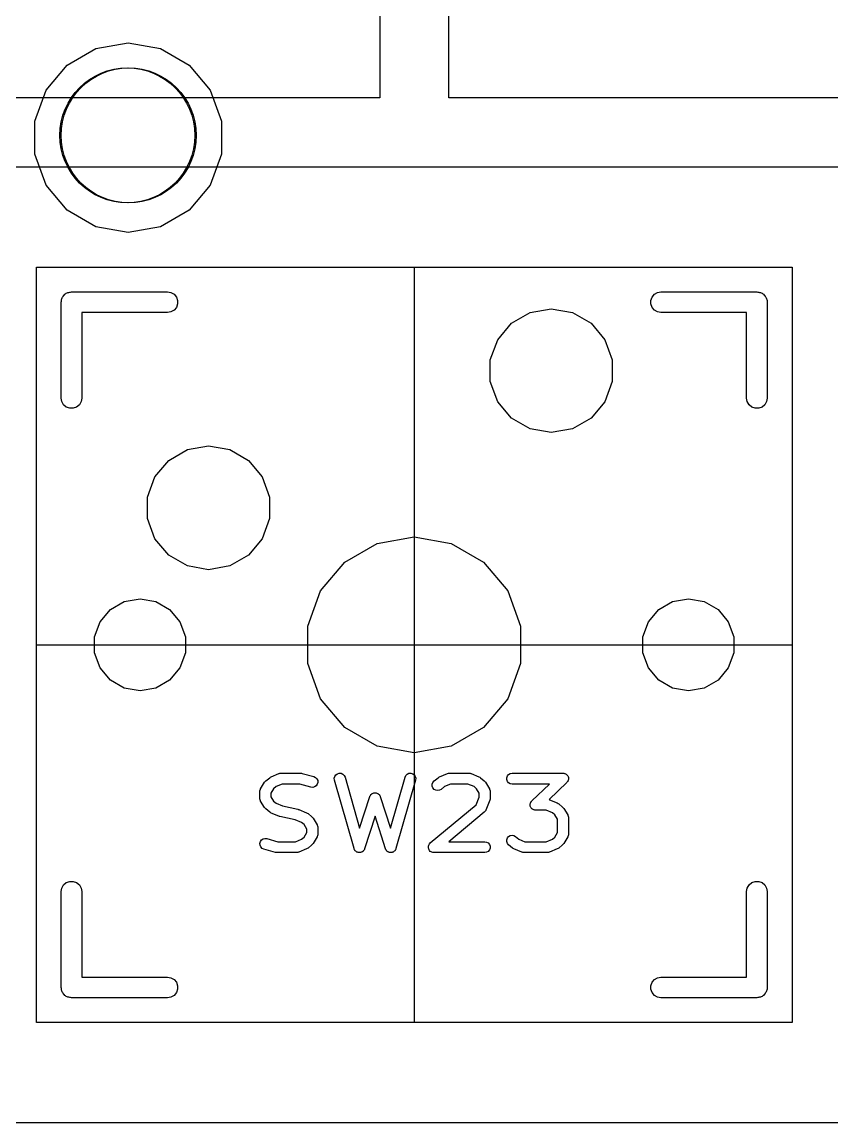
# Model space of a CAD drawing. Header units: millimetres. Extents: x 30 to 728, y -111 to 447.
# Drawn here: x 113.84 to 128.85, y 140.22 to 160.63 of the extents above; entities that cross this region are included whole.
import ezdxf

# ---------------------------------------------------------------- set-up
doc = ezdxf.new("R2010")
doc.units = ezdxf.units.MM
for name, color, linetype in [('BLACK', 7, 'Continuous'), ('プレート', 6, 'Continuous'), ('参照キーキャップ', 7, 'Continuous'), ('寸法', 21, 'Continuous'), ('裏面', 3, 'Continuous')]:
    doc.layers.add(name, color=color, linetype=linetype)
doc.layers.add('補助線', color=4, linetype='Continuous', transparency=0.8)

# ---------------------------------------------------------------- blocks, each defined once
blk = doc.blocks.new('hhskb-F.SilkS')
at = {"layer": 'BLACK'}
for p, q in [((81.5992, -67.9493), (82.2, -67.8433)), ((82.2, -67.8433), (82.8008, -67.9493)), ((81.0708, -68.2543), (81.5992, -67.9493)), ((82.8008, -67.9493), (83.3292, -68.2543)), ((80.6787, -68.7217), (81.0708, -68.2543)), ((83.3292, -68.2543), (83.7213, -68.7217)), ((80.47, -69.295), (80.6787, -68.7217)), ((83.7213, -68.7217), (83.93, -69.295)), ((80.47, -69.905), (80.47, -69.295)), ((83.93, -69.295), (83.93, -69.905)), ((80.6787, -70.4783), (80.47, -69.905)), ((83.93, -69.905), (83.7213, -70.4783)), ((81.0708, -70.9457), (80.6787, -70.4783)), ((83.7213, -70.4783), (83.3292, -70.9457)), ((81.5992, -71.2507), (81.0708, -70.9457)), ((83.3292, -70.9457), (82.8008, -71.2507)), ((82.2, -71.3567), (81.5992, -71.2507)), ((82.8008, -71.2507), (82.2, -71.3567)), ((80.9595, -72.65), (80.9624, -72.6336)), ((80.9624, -72.6169), (80.9681, -72.6013)), ((80.9624, -72.6336), (80.9624, -72.6169)), ((80.9681, -72.6013), (80.971, -72.5848)), ((80.971, -72.5848), (80.9793, -72.5704)), ((80.9793, -72.5704), (80.985, -72.5547)), ((80.985, -72.5547), (80.9957, -72.542)), ((80.9957, -72.542), (81.0041, -72.5275)), ((81.0041, -72.5275), (81.0168, -72.5168)), ((81.0168, -72.5168), (81.0275, -72.5041)), ((81.0275, -72.5041), (81.042, -72.4957)), ((81.042, -72.4957), (81.0547, -72.485)), ((81.0547, -72.485), (81.0704, -72.4793)), ((81.0704, -72.4793), (81.0848, -72.471)), ((81.0848, -72.471), (81.1013, -72.4681)), ((81.1013, -72.4681), (81.1169, -72.4624)), ((81.1169, -72.4624), (81.1336, -72.4624)), ((81.1336, -72.4624), (81.15, -72.4595)), ((81.15, -72.4595), (82.928, -72.4595)), ((82.928, -72.4595), (82.9932, -72.471)), ((82.9932, -72.471), (83.0505, -72.5041)), ((83.0505, -72.5041), (83.093, -72.5547)), ((83.093, -72.5547), (83.1156, -72.6169)), ((83.1156, -72.6169), (83.1156, -72.6831)), ((91.8844, -72.6169), (91.907, -72.5547)), ((91.8844, -72.6831), (91.8844, -72.6169)), ((91.907, -72.5547), (91.9495, -72.5041)), ((91.9495, -72.5041), (92.0068, -72.471)), ((92.0068, -72.471), (92.072, -72.4595)), ((92.072, -72.4595), (93.85, -72.4595)), ((93.85, -72.4595), (93.8664, -72.4624)), ((93.8664, -72.4624), (93.8831, -72.4624)), ((93.8831, -72.4624), (93.8987, -72.4681)), ((93.8987, -72.4681), (93.9152, -72.471)), ((93.9152, -72.471), (93.9296, -72.4793)), ((93.9296, -72.4793), (93.9453, -72.485)), ((93.9453, -72.485), (93.958, -72.4957)), ((93.958, -72.4957), (93.9725, -72.5041)), ((93.9725, -72.5041), (93.9832, -72.5168)), ((93.9832, -72.5168), (93.9959, -72.5275)), ((93.9959, -72.5275), (94.0043, -72.542)), ((94.0043, -72.542), (94.015, -72.5547)), ((94.015, -72.5547), (94.0207, -72.5704)), ((94.0207, -72.5704), (94.029, -72.5848)), ((94.029, -72.5848), (94.0319, -72.6013)), ((94.0319, -72.6013), (94.0376, -72.6169)), ((94.0376, -72.6169), (94.0376, -72.6336)), ((94.0376, -72.6336), (94.0405, -72.65)), ((80.9595, -74.428), (80.9595, -72.65)), ((82.928, -72.8405), (81.3405, -72.8405)), ((81.3405, -72.8405), (81.3405, -74.428)), ((82.9932, -72.829), (82.928, -72.8405)), ((83.0505, -72.7959), (82.9932, -72.829)), ((83.093, -72.7452), (83.0505, -72.7959)), ((83.1156, -72.6831), (83.093, -72.7452)), ((89.3025, -73.0411), (89.6476, -72.8418)), ((89.6476, -72.8418), (90.04, -72.7726)), ((90.04, -72.7726), (90.4324, -72.8418)), ((90.4324, -72.8418), (90.7775, -73.0411)), ((91.907, -72.7452), (91.8844, -72.6831)), ((91.9495, -72.7959), (91.907, -72.7452)), ((92.0068, -72.829), (91.9495, -72.7959)), ((92.072, -72.8405), (92.0068, -72.829)), ((93.6595, -72.8405), (92.072, -72.8405)), ((93.6595, -74.428), (93.6595, -72.8405)), ((94.0405, -72.65), (94.0405, -74.428)), ((89.0464, -73.3463), (89.3025, -73.0411)), ((90.7775, -73.0411), (91.0336, -73.3463)), ((88.9101, -73.7208), (89.0464, -73.3463)), ((91.0336, -73.3463), (91.1699, -73.7208)), ((88.9101, -74.1192), (88.9101, -73.7208)), ((91.1699, -73.7208), (91.1699, -74.1192)), ((89.0464, -74.4937), (88.9101, -74.1192)), ((91.1699, -74.1192), (91.0336, -74.4937)), ((80.971, -74.4932), (80.9595, -74.428)), ((81.3405, -74.428), (81.329, -74.4932)), ((93.671, -74.4932), (93.6595, -74.428)), ((94.0405, -74.428), (94.029, -74.4932)), ((81.0041, -74.5505), (80.971, -74.4932)), ((81.0547, -74.593), (81.0041, -74.5505)), ((81.1169, -74.6156), (81.0547, -74.593)), ((81.1831, -74.6156), (81.1169, -74.6156)), ((81.2452, -74.593), (81.1831, -74.6156)), ((81.2959, -74.5505), (81.2452, -74.593)), ((81.329, -74.4932), (81.2959, -74.5505)), ((89.3025, -74.7989), (89.0464, -74.4937)), ((91.0336, -74.4937), (90.7775, -74.7989)), ((93.7041, -74.5505), (93.671, -74.4932)), ((93.7548, -74.593), (93.7041, -74.5505)), ((93.8169, -74.6156), (93.7548, -74.593)), ((93.8831, -74.6156), (93.8169, -74.6156)), ((93.9453, -74.593), (93.8831, -74.6156)), ((93.9959, -74.5505), (93.9453, -74.593)), ((94.029, -74.4932), (93.9959, -74.5505)), ((89.6476, -74.9982), (89.3025, -74.7989)), ((90.7775, -74.7989), (90.4324, -74.9982)), ((90.04, -75.0674), (89.6476, -74.9982)), ((90.4324, -74.9982), (90.04, -75.0674)), ((82.9525, -75.5811), (83.2976, -75.3818)), ((83.2976, -75.3818), (83.69, -75.3126)), ((83.69, -75.3126), (84.0824, -75.3818)), ((84.0824, -75.3818), (84.4275, -75.5811)), ((82.6964, -75.8863), (82.9525, -75.5811)), ((84.4275, -75.5811), (84.6836, -75.8863)), ((82.5601, -76.2608), (82.6964, -75.8863)), ((84.6836, -75.8863), (84.8199, -76.2608)), ((82.5601, -76.6592), (82.5601, -76.2608)), ((84.8199, -76.2608), (84.8199, -76.6592)), ((82.6964, -77.0337), (82.5601, -76.6592)), ((84.8199, -76.6592), (84.6836, -77.0337)), ((82.9525, -77.3389), (82.6964, -77.0337)), ((84.6836, -77.0337), (84.4275, -77.3389)), ((86.2134, -77.4667), (86.8154, -77.1192)), ((86.8154, -77.1192), (87.5, -76.9985)), ((87.5, -76.9985), (88.1846, -77.1192)), ((88.1846, -77.1192), (88.7865, -77.4667)), ((83.2976, -77.5382), (82.9525, -77.3389)), ((84.4275, -77.3389), (84.0824, -77.5382)), ((85.7666, -77.9992), (86.2134, -77.4667)), ((88.7865, -77.4667), (89.2334, -77.9992)), ((83.69, -77.6074), (83.2976, -77.5382)), ((84.0824, -77.5382), (83.69, -77.6074)), ((82.1279, -78.1974), (82.42, -78.1458)), ((82.42, -78.1458), (82.7121, -78.1974)), ((85.5289, -78.6524), (85.7666, -77.9992)), ((89.2334, -77.9992), (89.4711, -78.6524)), ((92.2879, -78.1974), (92.58, -78.1458)), ((92.58, -78.1458), (92.8721, -78.1974)), ((81.6803, -78.5729), (81.871, -78.3457)), ((81.871, -78.3457), (82.1279, -78.1974)), ((82.7121, -78.1974), (82.969, -78.3457)), ((82.969, -78.3457), (83.1597, -78.5729)), ((91.8403, -78.5729), (92.031, -78.3457)), ((92.031, -78.3457), (92.2879, -78.1974)), ((92.8721, -78.1974), (93.129, -78.3457)), ((93.129, -78.3457), (93.3197, -78.5729)), ((81.5788, -78.8517), (81.6803, -78.5729)), ((83.1597, -78.5729), (83.2612, -78.8517)), ((85.5289, -79.3476), (85.5289, -78.6524)), ((89.4711, -78.6524), (89.4711, -79.3476)), ((91.7388, -78.8517), (91.8403, -78.5729)), ((93.3197, -78.5729), (93.4212, -78.8517)), ((81.5788, -79.1483), (81.5788, -78.8517)), ((83.2612, -78.8517), (83.2612, -79.1483)), ((91.7388, -79.1483), (91.7388, -78.8517)), ((93.4212, -78.8517), (93.4212, -79.1483)), ((81.6803, -79.4271), (81.5788, -79.1483)), ((83.2612, -79.1483), (83.1597, -79.4271)), ((91.8403, -79.4271), (91.7388, -79.1483)), ((93.4212, -79.1483), (93.3197, -79.4271)), ((85.7666, -80.0008), (85.5289, -79.3476)), ((89.4711, -79.3476), (89.2334, -80.0008)), ((81.871, -79.6543), (81.6803, -79.4271)), ((83.1597, -79.4271), (82.969, -79.6543)), ((92.031, -79.6543), (91.8403, -79.4271)), ((93.3197, -79.4271), (93.129, -79.6543)), ((82.1279, -79.8026), (81.871, -79.6543)), ((82.969, -79.6543), (82.7121, -79.8026)), ((92.2879, -79.8026), (92.031, -79.6543)), ((93.129, -79.6543), (92.8721, -79.8026)), ((82.42, -79.8541), (82.1279, -79.8026)), ((82.7121, -79.8026), (82.42, -79.8541)), ((92.58, -79.8541), (92.2879, -79.8026)), ((92.8721, -79.8026), (92.58, -79.8541)), ((86.2134, -80.5332), (85.7666, -80.0008)), ((89.2334, -80.0008), (88.7865, -80.5332)), ((86.8154, -80.8808), (86.2134, -80.5332)), ((88.7865, -80.5332), (88.1846, -80.8808)), ((87.5, -81.0015), (86.8154, -80.8808)), ((88.1846, -80.8808), (87.5, -81.0015)), ((84.8484, -81.4462), (84.9935, -81.3857)), ((84.9935, -81.3857), (84.9958, -81.3852)), ((84.9958, -81.3852), (84.9978, -81.3841)), ((84.9978, -81.3841), (85.0129, -81.3814)), ((85.0129, -81.3814), (85.0279, -81.378)), ((85.0279, -81.378), (85.0303, -81.3783)), ((85.0303, -81.3783), (85.0326, -81.3779)), ((85.0326, -81.3779), (85.3954, -81.3779)), ((85.3954, -81.3779), (85.409, -81.3803)), ((85.409, -81.3803), (85.4226, -81.3816)), ((85.4226, -81.3816), (85.6403, -81.4421)), ((86.0284, -81.4381), (86.0481, -81.4089)), ((86.0481, -81.4089), (86.0767, -81.3882)), ((86.0767, -81.3882), (86.1106, -81.3785)), ((86.1106, -81.3785), (86.1458, -81.381)), ((86.1458, -81.381), (86.178, -81.3953)), ((86.178, -81.3953), (86.2034, -81.4199)), ((87.3452, -81.4199), (87.3705, -81.3953)), ((87.3705, -81.3953), (87.4028, -81.381)), ((87.4028, -81.381), (87.438, -81.3785)), ((87.438, -81.3785), (87.4719, -81.3882)), ((87.4719, -81.3882), (87.5004, -81.4089)), ((87.5004, -81.4089), (87.5202, -81.4381)), ((87.9689, -81.4462), (88.1141, -81.3857)), ((88.1141, -81.3857), (88.1164, -81.3852)), ((88.1164, -81.3852), (88.1184, -81.3841)), ((88.1184, -81.3841), (88.1335, -81.3814)), ((88.1335, -81.3814), (88.1485, -81.378)), ((88.1485, -81.378), (88.1508, -81.3783)), ((88.1508, -81.3783), (88.1531, -81.3779)), ((88.1531, -81.3779), (88.516, -81.3779)), ((88.516, -81.3779), (88.5183, -81.3783)), ((88.5183, -81.3783), (88.5206, -81.378)), ((88.5206, -81.378), (88.5356, -81.3814)), ((88.5356, -81.3814), (88.5507, -81.3841)), ((88.5507, -81.3841), (88.5528, -81.3852)), ((88.5528, -81.3852), (88.5551, -81.3857)), ((88.5551, -81.3857), (88.7002, -81.4462)), ((89.2263, -81.4287), (89.249, -81.4017)), ((89.249, -81.4017), (89.2795, -81.3841)), ((89.2795, -81.3841), (89.3143, -81.3779)), ((89.3143, -81.3779), (90.2577, -81.3779)), ((90.2577, -81.3779), (90.272, -81.3804)), ((90.272, -81.3804), (90.2864, -81.3821)), ((90.2864, -81.3821), (90.2893, -81.3835)), ((90.2893, -81.3835), (90.2925, -81.3841)), ((90.2925, -81.3841), (90.305, -81.3913)), ((90.305, -81.3913), (90.318, -81.3977)), ((90.318, -81.3977), (90.3202, -81.4001)), ((90.3202, -81.4001), (90.323, -81.4017)), ((90.323, -81.4017), (90.3323, -81.4128)), ((84.6552, -81.6692), (84.7277, -81.5482)), ((84.7277, -81.5482), (84.7388, -81.5354)), ((84.7388, -81.5354), (84.7498, -81.5224)), ((84.7498, -81.5224), (84.8224, -81.4619)), ((84.8224, -81.4619), (84.8356, -81.4544)), ((84.8356, -81.4544), (84.8484, -81.4462)), ((85.0529, -81.5811), (84.9407, -81.6279)), ((85.3816, -81.5811), (85.0529, -81.5811)), ((85.5859, -81.6379), (85.3816, -81.5811)), ((85.6403, -81.4421), (85.6722, -81.4573)), ((85.6843, -81.6125), (85.6552, -81.6325)), ((85.6722, -81.4573), (85.6969, -81.4825)), ((85.7048, -81.5838), (85.6843, -81.6125)), ((85.6969, -81.4825), (85.7115, -81.5146)), ((85.7143, -81.5498), (85.7048, -81.5838)), ((85.7115, -81.5146), (85.7143, -81.5498)), ((86.0198, -81.4723), (86.0284, -81.4381)), ((86.0235, -81.5074), (86.0198, -81.4723)), ((86.3863, -82.7774), (86.0235, -81.5074)), ((86.2034, -81.4199), (86.2188, -81.4516)), ((86.2188, -81.4516), (86.4895, -82.399)), ((87.0591, -82.399), (87.3297, -81.4516)), ((87.5251, -81.5074), (87.1623, -82.7774)), ((87.3297, -81.4516), (87.3452, -81.4199)), ((87.5202, -81.4381), (87.5288, -81.4723)), ((87.5288, -81.4723), (87.5251, -81.5074)), ((87.8353, -81.6178), (87.8354, -81.5825)), ((87.8354, -81.5825), (87.8476, -81.5494)), ((87.8476, -81.5494), (87.8704, -81.5224)), ((87.8704, -81.5224), (87.943, -81.4619)), ((87.943, -81.4619), (87.9561, -81.4544)), ((87.9561, -81.4544), (87.9689, -81.4462)), ((88.1735, -81.5811), (88.0612, -81.6279)), ((88.4957, -81.5811), (88.1735, -81.5811)), ((88.6079, -81.6279), (88.4957, -81.5811)), ((88.7002, -81.4462), (88.713, -81.4544)), ((88.713, -81.4544), (88.7262, -81.4619)), ((88.7262, -81.4619), (88.7988, -81.5224)), ((88.7988, -81.5224), (88.8097, -81.5354)), ((88.8097, -81.5354), (88.8208, -81.5482)), ((88.8208, -81.5482), (88.8934, -81.6692)), ((89.2142, -81.4619), (89.2263, -81.4287)), ((89.2142, -81.4972), (89.2142, -81.4619)), ((89.2263, -81.5303), (89.2142, -81.4972)), ((89.249, -81.5574), (89.2263, -81.5303)), ((89.2795, -81.575), (89.249, -81.5574)), ((89.3143, -81.5811), (89.2795, -81.575)), ((90.0037, -81.5811), (89.3143, -81.5811)), ((89.6796, -81.8898), (90.0037, -81.5811)), ((90.3278, -81.5531), (89.998, -81.8671)), ((90.3364, -81.5414), (90.3278, -81.5531)), ((90.3323, -81.4128), (90.3423, -81.4233)), ((90.3457, -81.5303), (90.3364, -81.5414)), ((90.3423, -81.4233), (90.3436, -81.4263)), ((90.3436, -81.4263), (90.3457, -81.4287)), ((90.3457, -81.4287), (90.3507, -81.4423)), ((90.3468, -81.5273), (90.3457, -81.5303)), ((90.3487, -81.5247), (90.3468, -81.5273)), ((90.3528, -81.5108), (90.3487, -81.5247)), ((90.3507, -81.4423), (90.3565, -81.4556)), ((90.3578, -81.4972), (90.3528, -81.5108)), ((90.3565, -81.4556), (90.3567, -81.4588)), ((90.3567, -81.4588), (90.3578, -81.4619)), ((90.3578, -81.4619), (90.3578, -81.4764)), ((90.3578, -81.4764), (90.3587, -81.4908)), ((90.3587, -81.4908), (90.3578, -81.4939)), ((90.3578, -81.4939), (90.3578, -81.4972)), ((84.6407, -81.7214), (84.6424, -81.7118)), ((84.6407, -81.8424), (84.6407, -81.7214)), ((84.6424, -81.7118), (84.6425, -81.7021)), ((84.6425, -81.7021), (84.6454, -81.6946)), ((84.6454, -81.6946), (84.6468, -81.6867)), ((84.6468, -81.6867), (84.6517, -81.6782)), ((84.6517, -81.6782), (84.6552, -81.6692)), ((84.8931, -81.6675), (84.8439, -81.7496)), ((84.8439, -81.7496), (84.8439, -81.8142)), ((84.8439, -81.8142), (84.8931, -81.8963)), ((84.9407, -81.6279), (84.8931, -81.6675)), ((85.6211, -81.6413), (85.5859, -81.6379)), ((85.6552, -81.6325), (85.6211, -81.6413)), ((86.4895, -82.399), (86.6775, -81.8114)), ((86.6775, -81.8114), (86.6794, -81.8078)), ((86.6794, -81.8078), (86.6803, -81.8039)), ((86.6803, -81.8039), (86.6876, -81.7923)), ((86.6876, -81.7923), (86.6939, -81.7802)), ((86.6939, -81.7802), (86.6969, -81.7775)), ((86.6969, -81.7775), (86.6991, -81.7741)), ((86.6991, -81.7741), (86.7099, -81.7657)), ((86.7099, -81.7657), (86.7201, -81.7565)), ((86.7201, -81.7565), (86.7238, -81.7549)), ((86.7238, -81.7549), (86.727, -81.7525)), ((86.727, -81.7525), (86.74, -81.7483)), ((86.74, -81.7483), (86.7527, -81.7431)), ((86.7527, -81.7431), (86.7568, -81.7429)), ((86.7568, -81.7429), (86.7606, -81.7417)), ((86.7606, -81.7417), (86.7743, -81.7422)), ((86.7743, -81.7422), (86.788, -81.7417)), ((86.788, -81.7417), (86.7918, -81.7429)), ((86.7918, -81.7429), (86.7959, -81.7431)), ((86.7959, -81.7431), (86.8085, -81.7483)), ((86.8085, -81.7483), (86.8216, -81.7525)), ((86.8216, -81.7525), (86.8248, -81.7549)), ((86.8248, -81.7549), (86.8285, -81.7565)), ((86.8285, -81.7565), (86.8387, -81.7657)), ((86.8387, -81.7657), (86.8495, -81.7741)), ((86.8495, -81.7741), (86.8516, -81.7775)), ((86.8516, -81.7775), (86.8546, -81.7802)), ((86.8546, -81.7802), (86.861, -81.7923)), ((86.861, -81.7923), (86.8683, -81.8039)), ((86.8683, -81.8039), (86.8692, -81.8078)), ((86.8692, -81.8078), (86.8711, -81.8114)), ((86.8711, -81.8114), (87.0591, -82.399)), ((87.8473, -81.651), (87.8353, -81.6178)), ((87.8699, -81.6781), (87.8473, -81.651)), ((87.9004, -81.6958), (87.8699, -81.6781)), ((87.9351, -81.7021), (87.9004, -81.6958)), ((87.9699, -81.6961), (87.9351, -81.7021)), ((88.0005, -81.6785), (87.9699, -81.6961)), ((88.0612, -81.6279), (88.0005, -81.6785)), ((88.6554, -81.6675), (88.6079, -81.6279)), ((88.7047, -81.7496), (88.6554, -81.6675)), ((88.7047, -81.8228), (88.7047, -81.7496)), ((88.8934, -81.6692), (88.8969, -81.6782)), ((88.8969, -81.6782), (88.9018, -81.6867)), ((88.9018, -81.6867), (88.9032, -81.6946)), ((88.9032, -81.6946), (88.906, -81.7021)), ((88.906, -81.7021), (88.9062, -81.7118)), ((88.9062, -81.7118), (88.9079, -81.7214)), ((88.9079, -81.7214), (88.9079, -81.8424)), ((84.6424, -81.852), (84.6407, -81.8424)), ((84.6425, -81.8617), (84.6424, -81.852)), ((84.6454, -81.8692), (84.6425, -81.8617)), ((84.6468, -81.8771), (84.6454, -81.8692)), ((84.6517, -81.8856), (84.6468, -81.8771)), ((84.6552, -81.8947), (84.6517, -81.8856)), ((84.7277, -82.0156), (84.6552, -81.8947)), ((84.7389, -82.0284), (84.7277, -82.0156)), ((84.8931, -81.8963), (84.9407, -81.9359)), ((84.9407, -81.9359), (85.0627, -81.9868)), ((85.0627, -81.9868), (85.3436, -82.0453)), ((87.7978, -82.6715), (88.6489, -81.9622)), ((88.6489, -81.9622), (88.7047, -81.8228)), ((88.9006, -81.8801), (88.828, -82.0615)), ((88.9009, -81.8785), (88.9006, -81.8801)), ((88.9018, -81.8771), (88.9009, -81.8785)), ((88.9045, -81.8613), (88.9018, -81.8771)), ((88.9078, -81.8456), (88.9045, -81.8613)), ((88.9079, -81.8424), (88.9076, -81.844)), ((88.9076, -81.844), (88.9078, -81.8456)), ((89.6487, -81.952), (89.6497, -81.9489)), ((89.6497, -81.9665), (89.6487, -81.952)), ((89.6497, -81.9457), (89.6546, -81.9321)), ((89.6497, -81.9489), (89.6497, -81.9457)), ((89.6497, -81.981), (89.6497, -81.9665)), ((89.6508, -81.984), (89.6497, -81.981)), ((89.651, -81.9872), (89.6508, -81.984)), ((89.6568, -82.0005), (89.651, -81.9872)), ((89.6546, -81.9321), (89.6587, -81.9182)), ((89.6617, -82.0141), (89.6568, -82.0005)), ((89.6587, -81.9182), (89.6606, -81.9156)), ((89.6606, -81.9156), (89.6617, -81.9125)), ((89.6617, -81.9125), (89.671, -81.9014)), ((89.6638, -82.0166), (89.6617, -82.0141)), ((89.6651, -82.0196), (89.6638, -82.0166)), ((89.6751, -82.0301), (89.6651, -82.0196)), ((89.671, -81.9014), (89.6796, -81.8898)), ((89.998, -81.8671), (90.0022, -81.8679)), ((90.0022, -81.8679), (90.0042, -81.869)), ((90.0042, -81.869), (90.0065, -81.8695)), ((90.0065, -81.8695), (90.1516, -81.93)), ((90.1516, -81.93), (90.1644, -81.9382)), ((90.1644, -81.9382), (90.1776, -81.9458)), ((90.1776, -81.9458), (90.2502, -82.0062)), ((90.2502, -82.0062), (90.2611, -82.0192)), ((90.2611, -82.0192), (90.2723, -82.032)), ((84.7498, -82.0414), (84.7389, -82.0284)), ((84.8224, -82.1019), (84.7498, -82.0414)), ((84.8356, -82.1094), (84.8224, -82.1019)), ((84.8484, -82.1176), (84.8356, -82.1094)), ((84.9935, -82.1781), (84.8484, -82.1176)), ((85.0029, -82.1802), (84.9935, -82.1781)), ((85.0118, -82.1837), (85.0029, -82.1802)), ((85.2927, -82.2423), (85.0118, -82.1837)), ((85.3436, -82.0453), (85.3525, -82.0489)), ((85.3525, -82.0489), (85.3619, -82.051)), ((85.3619, -82.051), (85.5071, -82.1115)), ((85.5071, -82.1115), (85.5199, -82.1196)), ((85.5199, -82.1196), (85.533, -82.1272)), ((85.533, -82.1272), (85.6056, -82.1877)), ((85.6056, -82.1877), (85.6166, -82.2006)), ((85.6166, -82.2006), (85.6277, -82.2134)), ((85.6277, -82.2134), (85.7003, -82.3344)), ((86.7743, -82.1757), (86.5808, -82.7805)), ((86.9678, -82.7805), (86.7743, -82.1757)), ((88.7988, -82.1019), (88.1435, -82.6479)), ((88.8036, -82.0962), (88.7988, -82.1019)), ((88.8095, -82.0915), (88.8036, -82.0962)), ((88.8149, -82.0828), (88.8095, -82.0915)), ((88.8215, -82.0749), (88.8149, -82.0828)), ((88.8241, -82.0679), (88.8215, -82.0749)), ((88.828, -82.0615), (88.8241, -82.0679)), ((89.6844, -82.0412), (89.6751, -82.0301)), ((89.6872, -82.0428), (89.6844, -82.0412)), ((89.6894, -82.0451), (89.6872, -82.0428)), ((89.7024, -82.0516), (89.6894, -82.0451)), ((89.715, -82.0588), (89.7024, -82.0516)), ((89.7181, -82.0594), (89.715, -82.0588)), ((89.721, -82.0608), (89.7181, -82.0594)), ((89.7354, -82.0624), (89.721, -82.0608)), ((89.7497, -82.0649), (89.7354, -82.0624)), ((89.9471, -82.0649), (89.7497, -82.0649)), ((90.0593, -82.1117), (89.9471, -82.0649)), ((90.1069, -82.1513), (90.0593, -82.1117)), ((90.1561, -82.2334), (90.1069, -82.1513)), ((90.2723, -82.032), (90.3448, -82.153)), ((90.3448, -82.153), (90.3483, -82.1621)), ((90.3483, -82.1621), (90.3532, -82.1705)), ((90.3532, -82.1705), (90.3546, -82.1784)), ((90.3546, -82.1784), (90.3575, -82.1859)), ((90.3575, -82.1859), (90.3576, -82.1956)), ((90.3576, -82.1956), (90.3593, -82.2052)), ((90.3593, -82.2052), (90.3593, -82.5076)), ((85.4148, -82.2931), (85.2927, -82.2423)), ((85.4623, -82.3327), (85.4148, -82.2931)), ((85.5115, -82.4148), (85.4623, -82.3327)), ((85.5115, -82.4795), (85.5115, -82.4148)), ((85.7003, -82.3344), (85.7037, -82.3435)), ((85.7037, -82.3435), (85.7086, -82.3519)), ((85.7086, -82.3519), (85.71, -82.3598)), ((85.71, -82.3598), (85.7129, -82.3673)), ((85.7129, -82.3673), (85.7131, -82.3771)), ((85.7131, -82.3771), (85.7147, -82.3867)), ((85.7147, -82.3867), (85.7147, -82.5076)), ((90.1561, -82.4795), (90.1561, -82.2334)), ((84.6506, -82.6453), (84.6711, -82.6166)), ((84.6711, -82.6166), (84.7002, -82.5966)), ((84.7002, -82.5966), (84.7344, -82.5878)), ((84.7344, -82.5878), (84.7695, -82.5912)), ((84.7695, -82.5912), (84.9738, -82.6479)), ((85.3025, -82.6479), (85.4148, -82.6012)), ((85.4148, -82.6012), (85.4623, -82.5615)), ((85.4623, -82.5615), (85.5115, -82.4795)), ((85.7003, -82.5599), (85.6277, -82.6808)), ((85.7037, -82.5508), (85.7003, -82.5599)), ((85.7086, -82.5424), (85.7037, -82.5508)), ((85.71, -82.5344), (85.7086, -82.5424)), ((85.7129, -82.5269), (85.71, -82.5344)), ((85.7131, -82.5172), (85.7129, -82.5269)), ((85.7147, -82.5076), (85.7131, -82.5172)), ((89.2142, -82.6113), (89.2261, -82.5781)), ((89.2143, -82.6466), (89.2142, -82.6113)), ((89.2261, -82.5781), (89.2487, -82.551)), ((89.2487, -82.551), (89.2792, -82.5332)), ((89.2792, -82.5332), (89.3139, -82.527)), ((89.3139, -82.527), (89.3487, -82.533)), ((89.3487, -82.533), (89.3793, -82.5505)), ((89.3793, -82.5505), (89.4401, -82.6012)), ((89.4401, -82.6012), (89.5523, -82.6479)), ((89.9471, -82.6479), (90.0593, -82.6012)), ((90.0593, -82.6012), (90.1069, -82.5615)), ((90.1069, -82.5615), (90.1561, -82.4795)), ((90.3448, -82.5599), (90.2723, -82.6808)), ((90.3483, -82.5508), (90.3448, -82.5599)), ((90.3532, -82.5424), (90.3483, -82.5508)), ((90.3546, -82.5344), (90.3532, -82.5424)), ((90.3575, -82.5269), (90.3546, -82.5344)), ((90.3576, -82.5172), (90.3575, -82.5269)), ((90.3593, -82.5076), (90.3576, -82.5172)), ((84.6412, -82.6793), (84.6506, -82.6453)), ((84.6439, -82.7144), (84.6412, -82.6793)), ((84.6585, -82.7466), (84.6439, -82.7144)), ((84.6833, -82.7717), (84.6585, -82.7466)), ((84.7151, -82.7869), (84.6833, -82.7717)), ((84.9328, -82.8474), (84.7151, -82.7869)), ((84.9738, -82.6479), (85.3025, -82.6479)), ((85.5071, -82.7828), (85.3619, -82.8433)), ((85.5199, -82.7746), (85.5071, -82.7828)), ((85.533, -82.7671), (85.5199, -82.7746)), ((85.6056, -82.7066), (85.533, -82.7671)), ((85.6166, -82.6937), (85.6056, -82.7066)), ((85.6277, -82.6808), (85.6166, -82.6937)), ((86.3888, -82.7825), (86.3863, -82.7774)), ((86.39, -82.788), (86.3888, -82.7825)), ((86.3964, -82.7983), (86.39, -82.788)), ((86.4017, -82.8092), (86.3964, -82.7983)), ((86.4058, -82.8131), (86.4017, -82.8092)), ((86.4088, -82.8178), (86.4058, -82.8131)), ((86.4184, -82.8253), (86.4088, -82.8178)), ((86.4271, -82.8337), (86.4184, -82.8253)), ((86.4322, -82.836), (86.4271, -82.8337)), ((86.4367, -82.8394), (86.4322, -82.836)), ((86.4483, -82.8431), (86.4367, -82.8394)), ((86.5285, -82.8409), (86.5168, -82.8442)), ((86.533, -82.8376), (86.5285, -82.8409)), ((86.5382, -82.8354), (86.533, -82.8376)), ((86.5472, -82.8273), (86.5382, -82.8354)), ((86.557, -82.8202), (86.5472, -82.8273)), ((86.5602, -82.8155), (86.557, -82.8202)), ((86.5643, -82.8117), (86.5602, -82.8155)), ((86.57, -82.801), (86.5643, -82.8117)), ((86.5768, -82.7909), (86.57, -82.801)), ((86.5781, -82.7855), (86.5768, -82.7909)), ((86.5808, -82.7805), (86.5781, -82.7855)), ((86.9704, -82.7855), (86.9678, -82.7805)), ((86.9718, -82.7909), (86.9704, -82.7855)), ((86.9786, -82.801), (86.9718, -82.7909)), ((86.9842, -82.8117), (86.9786, -82.801)), ((86.9884, -82.8155), (86.9842, -82.8117)), ((86.9916, -82.8202), (86.9884, -82.8155)), ((87.0014, -82.8273), (86.9916, -82.8202)), ((87.0103, -82.8354), (87.0014, -82.8273)), ((87.0156, -82.8376), (87.0103, -82.8354)), ((87.0201, -82.8409), (87.0156, -82.8376)), ((87.0318, -82.8442), (87.0201, -82.8409)), ((87.1119, -82.8394), (87.1003, -82.8431)), ((87.1163, -82.836), (87.1119, -82.8394)), ((87.1215, -82.8337), (87.1163, -82.836)), ((87.1302, -82.8253), (87.1215, -82.8337)), ((87.1398, -82.8178), (87.1302, -82.8253)), ((87.1428, -82.8131), (87.1398, -82.8178)), ((87.1468, -82.8092), (87.1428, -82.8131)), ((87.1521, -82.7983), (87.1468, -82.8092)), ((87.1586, -82.788), (87.1521, -82.7983)), ((87.1598, -82.7825), (87.1586, -82.788)), ((87.1623, -82.7774), (87.1598, -82.7825)), ((87.7627, -82.7668), (87.7628, -82.7492)), ((87.7628, -82.767), (87.7627, -82.7668)), ((87.7628, -82.7319), (87.7629, -82.7317)), ((87.7628, -82.7492), (87.7628, -82.7319)), ((87.7628, -82.7672), (87.7628, -82.767)), ((87.7687, -82.7835), (87.7628, -82.7672)), ((87.7629, -82.7315), (87.7689, -82.7151)), ((87.7629, -82.7317), (87.7629, -82.7315)), ((87.7747, -82.8), (87.7687, -82.7835)), ((87.7689, -82.7151), (87.7749, -82.6987)), ((87.7748, -82.8002), (87.7747, -82.8)), ((87.7749, -82.8003), (87.7748, -82.8002)), ((87.7749, -82.6987), (87.775, -82.6986)), ((87.7861, -82.8138), (87.7749, -82.8003)), ((87.775, -82.6984), (87.7864, -82.685)), ((87.775, -82.6986), (87.775, -82.6984)), ((87.7973, -82.8271), (87.7861, -82.8138)), ((87.7864, -82.685), (87.7976, -82.6717)), ((87.7974, -82.8272), (87.7973, -82.8271)), ((87.7976, -82.8274), (87.7974, -82.8272)), ((87.7976, -82.6717), (87.7977, -82.6716)), ((87.8128, -82.8361), (87.7976, -82.8274)), ((87.7977, -82.6716), (87.7978, -82.6715)), ((87.8278, -82.8449), (87.8128, -82.8361)), ((88.1435, -82.6479), (88.8063, -82.6479)), ((88.8063, -82.6479), (88.841, -82.6541)), ((88.841, -82.6541), (88.8716, -82.6717)), ((88.8716, -82.8274), (88.841, -82.845)), ((88.8716, -82.6717), (88.8943, -82.6987)), ((88.8943, -82.8003), (88.8716, -82.8274)), ((88.8943, -82.6987), (88.9063, -82.7319)), ((88.9063, -82.7672), (88.8943, -82.8003)), ((88.9063, -82.7319), (88.9063, -82.7672)), ((89.2265, -82.6797), (89.2143, -82.6466)), ((89.2492, -82.7066), (89.2265, -82.6797)), ((89.3218, -82.7671), (89.2492, -82.7066)), ((89.335, -82.7746), (89.3218, -82.7671)), ((89.3478, -82.7828), (89.335, -82.7746)), ((89.4929, -82.8433), (89.3478, -82.7828)), ((89.5523, -82.6479), (89.9471, -82.6479)), ((90.1516, -82.7828), (90.0065, -82.8433)), ((90.1644, -82.7746), (90.1516, -82.7828)), ((90.1776, -82.7671), (90.1644, -82.7746)), ((90.2502, -82.7066), (90.1776, -82.7671)), ((90.2611, -82.6937), (90.2502, -82.7066)), ((90.2723, -82.6808), (90.2611, -82.6937)), ((84.9465, -82.8487), (84.9328, -82.8474)), ((84.96, -82.8511), (84.9465, -82.8487)), ((85.3229, -82.8511), (84.96, -82.8511)), ((85.3252, -82.8507), (85.3229, -82.8511)), ((85.3275, -82.851), (85.3252, -82.8507)), ((85.3425, -82.8477), (85.3275, -82.851)), ((85.3576, -82.845), (85.3425, -82.8477)), ((85.3596, -82.8438), (85.3576, -82.845)), ((85.3619, -82.8433), (85.3596, -82.8438)), ((86.4593, -82.8481), (86.4483, -82.8431)), ((86.4649, -82.8485), (86.4593, -82.8481)), ((86.4703, -82.8502), (86.4649, -82.8485)), ((86.4824, -82.8497), (86.4703, -82.8502)), ((86.4945, -82.8506), (86.4824, -82.8497)), ((86.4999, -82.849), (86.4945, -82.8506)), ((86.5056, -82.8488), (86.4999, -82.849)), ((86.5168, -82.8442), (86.5056, -82.8488)), ((87.043, -82.8488), (87.0318, -82.8442)), ((87.0486, -82.849), (87.043, -82.8488)), ((87.054, -82.8506), (87.0486, -82.849)), ((87.0661, -82.8497), (87.054, -82.8506)), ((87.0783, -82.8502), (87.0661, -82.8497)), ((87.0836, -82.8485), (87.0783, -82.8502)), ((87.0892, -82.8481), (87.0836, -82.8485)), ((87.1003, -82.8431), (87.0892, -82.8481)), ((87.828, -82.8449), (87.8278, -82.8449)), ((87.8281, -82.845), (87.828, -82.8449)), ((87.8454, -82.8481), (87.8281, -82.845)), ((87.8625, -82.8511), (87.8454, -82.8481)), ((87.8627, -82.8511), (87.8625, -82.8511)), ((87.8629, -82.8511), (87.8627, -82.8511)), ((88.8063, -82.8511), (87.8629, -82.8511)), ((88.841, -82.845), (88.8063, -82.8511)), ((89.4952, -82.8438), (89.4929, -82.8433)), ((89.4973, -82.845), (89.4952, -82.8438)), ((89.5124, -82.8477), (89.4973, -82.845)), ((89.5274, -82.851), (89.5124, -82.8477)), ((89.5297, -82.8507), (89.5274, -82.851)), ((89.532, -82.8511), (89.5297, -82.8507)), ((89.9674, -82.8511), (89.532, -82.8511)), ((89.9697, -82.8507), (89.9674, -82.8511)), ((89.9721, -82.851), (89.9697, -82.8507)), ((89.9871, -82.8477), (89.9721, -82.851)), ((90.0022, -82.845), (89.9871, -82.8477)), ((90.0042, -82.8438), (90.0022, -82.845)), ((90.0065, -82.8433), (90.0042, -82.8438)), ((80.971, -83.5068), (81.0041, -83.4495)), ((81.0041, -83.4495), (81.0547, -83.407)), ((81.0547, -83.407), (81.1169, -83.3844)), ((81.1169, -83.3844), (81.1831, -83.3844)), ((81.1831, -83.3844), (81.2452, -83.407)), ((81.2452, -83.407), (81.2959, -83.4495)), ((81.2959, -83.4495), (81.329, -83.5068)), ((93.671, -83.5068), (93.7041, -83.4495)), ((93.7041, -83.4495), (93.7548, -83.407)), ((93.7548, -83.407), (93.8169, -83.3844)), ((93.8169, -83.3844), (93.8831, -83.3844)), ((93.8831, -83.3844), (93.9453, -83.407)), ((93.9453, -83.407), (93.9959, -83.4495)), ((93.9959, -83.4495), (94.029, -83.5068)), ((80.9595, -83.572), (80.971, -83.5068)), ((80.9595, -85.35), (80.9595, -83.572)), ((81.329, -83.5068), (81.3405, -83.572)), ((81.3405, -83.572), (81.3405, -85.1595)), ((93.6595, -83.572), (93.671, -83.5068)), ((93.6595, -85.1595), (93.6595, -83.572)), ((94.029, -83.5068), (94.0405, -83.572)), ((94.0405, -83.572), (94.0405, -85.35)), ((81.3405, -85.1595), (82.928, -85.1595)), ((82.928, -85.1595), (82.9932, -85.171)), ((82.9932, -85.171), (83.0505, -85.2041)), ((83.0505, -85.2041), (83.093, -85.2548)), ((83.093, -85.2548), (83.1156, -85.3169)), ((91.8844, -85.3169), (91.907, -85.2548)), ((91.907, -85.2548), (91.9495, -85.2041)), ((91.9495, -85.2041), (92.0068, -85.171)), ((92.0068, -85.171), (92.072, -85.1595)), ((92.072, -85.1595), (93.6595, -85.1595)), ((80.9624, -85.3664), (80.9595, -85.35)), ((80.9624, -85.3831), (80.9624, -85.3664)), ((80.9681, -85.3987), (80.9624, -85.3831)), ((80.971, -85.4152), (80.9681, -85.3987)), ((80.9793, -85.4296), (80.971, -85.4152)), ((80.985, -85.4453), (80.9793, -85.4296)), ((80.9957, -85.458), (80.985, -85.4453)), ((81.0041, -85.4725), (80.9957, -85.458)), ((81.0168, -85.4832), (81.0041, -85.4725)), ((81.0275, -85.4959), (81.0168, -85.4832)), ((83.093, -85.4453), (83.0505, -85.4959)), ((83.1156, -85.3831), (83.093, -85.4453)), ((83.1156, -85.3169), (83.1156, -85.3831)), ((91.8844, -85.3831), (91.8844, -85.3169)), ((91.907, -85.4453), (91.8844, -85.3831)), ((91.9495, -85.4959), (91.907, -85.4453)), ((93.9832, -85.4832), (93.9725, -85.4959)), ((93.9959, -85.4725), (93.9832, -85.4832)), ((94.0043, -85.458), (93.9959, -85.4725)), ((94.015, -85.4453), (94.0043, -85.458)), ((94.0207, -85.4296), (94.015, -85.4453)), ((94.029, -85.4152), (94.0207, -85.4296)), ((94.0319, -85.3987), (94.029, -85.4152)), ((94.0376, -85.3831), (94.0319, -85.3987)), ((94.0405, -85.35), (94.0376, -85.3664)), ((94.0376, -85.3664), (94.0376, -85.3831)), ((81.042, -85.5043), (81.0275, -85.4959)), ((81.0547, -85.515), (81.042, -85.5043)), ((81.0704, -85.5207), (81.0547, -85.515)), ((81.0848, -85.529), (81.0704, -85.5207)), ((81.1013, -85.5319), (81.0848, -85.529)), ((81.1169, -85.5376), (81.1013, -85.5319)), ((81.1336, -85.5376), (81.1169, -85.5376)), ((81.15, -85.5405), (81.1336, -85.5376)), ((82.928, -85.5405), (81.15, -85.5405)), ((82.9932, -85.529), (82.928, -85.5405)), ((83.0505, -85.4959), (82.9932, -85.529)), ((92.0068, -85.529), (91.9495, -85.4959)), ((92.072, -85.5405), (92.0068, -85.529)), ((93.85, -85.5405), (92.072, -85.5405)), ((93.8664, -85.5376), (93.85, -85.5405)), ((93.8831, -85.5376), (93.8664, -85.5376)), ((93.8987, -85.5319), (93.8831, -85.5376)), ((93.9152, -85.529), (93.8987, -85.5319)), ((93.9296, -85.5207), (93.9152, -85.529)), ((93.9453, -85.515), (93.9296, -85.5207)), ((93.958, -85.5043), (93.9453, -85.515)), ((93.9725, -85.4959), (93.958, -85.5043))]:
    blk.add_line(p, q, dxfattribs=at)

msp = doc.modelspace()

# ---------------------------------------------------------------- linework, layer by layer
at = {"layer": 'プレート'}
msp.add_lwpolyline([(114.108, 142.086), (114.108, 156.086), (128.108, 156.086), (128.108, 142.086)], close=True, dxfattribs=at)
msp.add_circle((115.818, 158.528), 1.25, dxfattribs=at)
at = {"layer": '参照キーキャップ', "color": 7}
for points in [[(102.747, 176.947), (120.469, 176.947), (120.469, 159.225), (102.747, 159.225), (102.747, 176.947)], [(121.747, 176.947), (139.469, 176.947), (139.469, 159.225), (121.747, 159.225), (121.747, 176.947)], [(112.247, 157.947), (129.969, 157.947), (129.969, 140.225), (112.247, 140.225), (112.247, 157.947)]]:
    msp.add_lwpolyline(points, close=True, dxfattribs=at)
for points in [[(121.108, 150.086), (121.108, 148.086)], [(120.108, 149.086), (122.108, 149.086), (122.108, 149.086), (122.108, 149.086)]]:
    msp.add_lwpolyline(points, dxfattribs=at)
at = {"layer": '裏面'}
msp.add_circle((115.793, 158.528), 1.25, dxfattribs=at)
at = {"layer": '補助線'}
for p, q in [((121.108, 156.086), (121.108, 142.086)), ((114.108, 149.086), (128.108, 149.086))]:
    msp.add_line(p, q, dxfattribs=at)

# ---------------------------------------------------------------- block references
at = {"layer": '寸法', "linetype": 'ByBlock'}
msp.add_blockref('hhskb-F.SilkS', (33.608, 228.086), dxfattribs=at)

doc.saveas('drawing.dxf')
